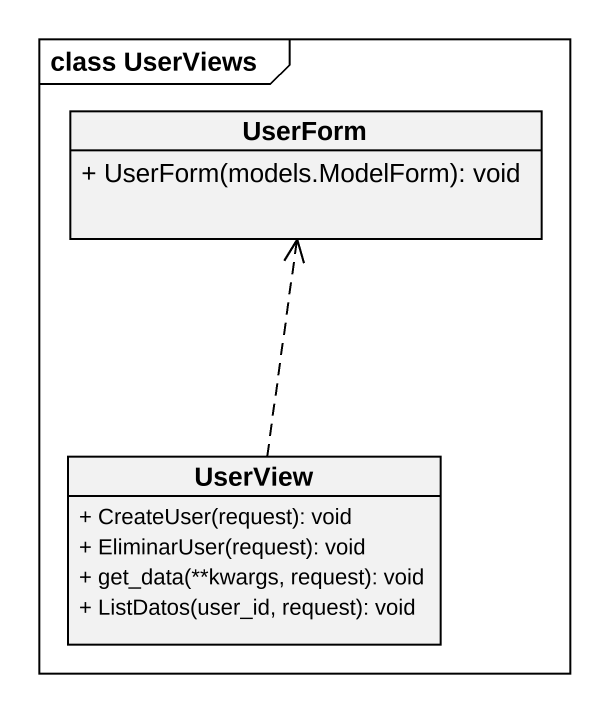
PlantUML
@startuml
mainframe class UserViews
hide circle
hide empty members
skinparam classAttributeIconSize 0
class UserForm {
  + UserForm(models.ModelForm): void
}
class UserView {
  + CreateUser(request): void
  + EliminarUser(request): void
  + get_data(**kwargs, request): void
  + ListDatos(user_id, request): void
}
UserView .up.> UserForm
@enduml
